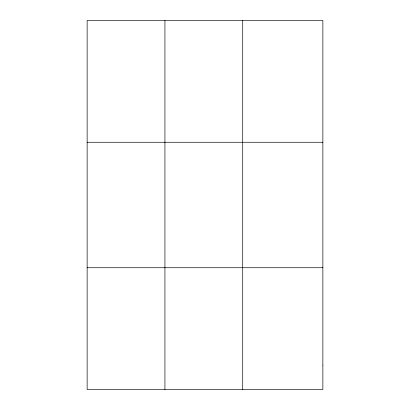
<?xml version="1.0" encoding="UTF-8"?>
<svg xmlns="http://www.w3.org/2000/svg" width="410" height="410" viewBox="0 0 410 410"><rect width="100%" height="100%" fill="white"/><g stroke="black" fill="none" stroke-linecap="round" stroke-linejoin="round"><path stroke-width="0.61" d="M164.928 389.5L164.928 20.5M242.715 389.5L242.715 20.5M87.135 142.27L322.865 142.27M87.135 267.73L322.865 267.73M322.865 365.146L322.865 389.5L87.135 389.5L87.135 20.5L322.865 20.5L322.865 365.146"/></g></svg>
